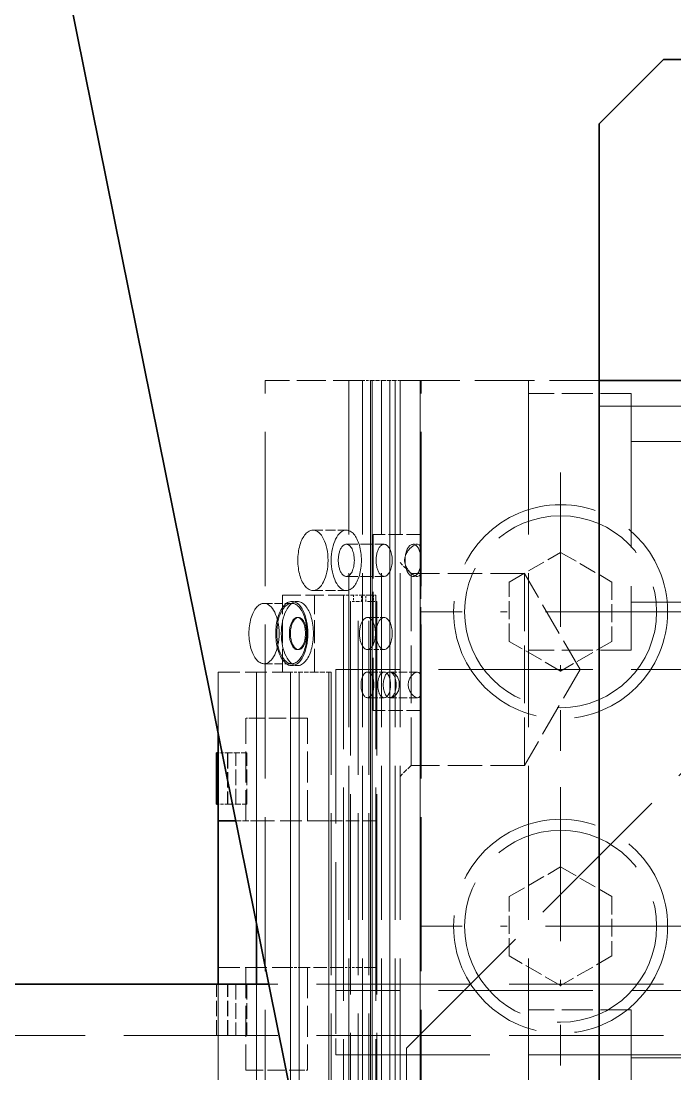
# Model space of a CAD drawing. Extents: x 0 to 18500, y -51 to 3802.
# Drawn here: x 2419.6 to 2470.5, y 1303.3 to 1385.3 of the extents above; entities that cross this region are included whole.
import ezdxf

# ---------------------------------------------------------------- set-up
doc = ezdxf.new("R2010")
doc.units = 0
doc.header["$MEASUREMENT"] = 0
for name, pattern in [('CENTER-HOKUTO', [23, 20, -1, 1, -1]), ('DASHDOT', [18.5, 12, -3, 0.5, -3]), ('DASHED', [15, 12, -3]), ('HIDDEN-HOKUTO', [3.8, 2.5, -1.3])]:
    doc.linetypes.add(name, pattern=pattern)
doc.layers.get('0').update_dxf_attribs({"linetype": 'CONTINUOUS'})
doc.layers.add('AM_7', color=2, linetype='CENTER-HOKUTO')
doc.layers.add('AM_HID', color=1, linetype='HIDDEN-HOKUTO')

msp = doc.modelspace()

# ---------------------------------------------------------------- linework, layer by layer
at = {"color": 7, "lineweight": 35}
for p, q in [((2409.62415, 1455.3062), (2449.62464, 1257.30626)), ((2464.62439, 1357.30638), (2644.62439, 1357.30687)), ((2464.62439, 1354.30638), (2464.62464, 1260.30638)), ((2438.91761, 1310.30626), (2389.62464, 1310.30614))]:
    msp.add_line(p, q, dxfattribs=at)
at = {"color": 7, "lineweight": 35, "ltscale": 0.176773}
msp.add_line((2464.62464, 1377.30632), (2469.62439, 1382.30638), dxfattribs=at)
at = {"color": 7, "lineweight": 35, "ltscale": 0.4375}
msp.add_line((2469.62439, 1382.30638), (2487.12439, 1382.30638), dxfattribs=at)
at = {"color": 7, "lineweight": 35, "ltscale": 0.424998}
msp.add_line((2464.62464, 1377.30632), (2464.62464, 1360.30638), dxfattribs=at)
at = {"color": 7, "lineweight": 35, "ltscale": 0.075}
for p, q in [((2464.62464, 1357.30638), (2464.62464, 1360.30638)), ((2464.62439, 1354.30638), (2464.62439, 1357.30638))]:
    msp.add_line(p, q, dxfattribs=at)
at = {"color": 7, "lineweight": 35, "ltscale": 0.172552}
msp.add_line((2434.9574, 1329.90843), (2434.9574, 1323.00633), dxfattribs=at)
at = {"color": 7, "lineweight": 35, "ltscale": 0.1}
msp.add_line((2434.84143, 1328.30626), (2434.84143, 1324.30626), dxfattribs=at)
at = {"color": 7, "lineweight": 35, "ltscale": 0.002899}
for p, q in [((2434.9574, 1328.30626), (2434.84143, 1328.30626)), ((2434.9574, 1324.30626), (2434.84143, 1324.30626))]:
    msp.add_line(p, q, dxfattribs=at)
at = {"color": 7, "lineweight": 35, "ltscale": 0.034863}
msp.add_line((2436.35169, 1323.00621), (2434.95716, 1323.00621), dxfattribs=at)
at = {"color": 7, "lineweight": 35, "ltscale": 0.317496}
msp.add_line((2434.95716, 1310.30638), (2434.95716, 1323.00621), dxfattribs=at)
at = {"color": 7, "lineweight": 35, "ltscale": 0.11882}
msp.add_line((2437.95716, 1310.30638), (2437.95716, 1315.05919), dxfattribs=at)
at = {"layer": 'AM_7', "color": 2, "linetype": 'DASHDOT', "lineweight": 13}
for p, q in [((2461.62513, 1350.13658), (2461.62513, 1328.47594)), ((2472.45569, 1339.30626), (2450.79505, 1339.30626)), ((2461.62537, 1325.63658), (2461.62537, 1303.97594)), ((2472.45569, 1314.80626), (2450.79505, 1314.80626))]:
    msp.add_line(p, q, dxfattribs=at)
at = {"layer": 'AM_HID', "color": 1, "linetype": 'DASHED', "lineweight": 13, "ltscale": 0.189172}
msp.add_line((2446.19153, 1357.30626), (2438.62464, 1357.30626), dxfattribs=at)
at = {"layer": 'AM_HID', "color": 1, "linetype": 'DASHED', "lineweight": 13}
for p, q in [((2438.62513, 1266.30626), (2438.62464, 1357.30626)), ((2438.62537, 1266.30614), (2438.62513, 1357.30614)), ((2445.14221, 1357.30626), (2445.1427, 1266.30626)), ((2445.14246, 1357.30626), (2445.1427, 1266.30626)), ((2445.1427, 1357.30626), (2445.1427, 1266.30626)), ((2445.1427, 1357.30626), (2445.14295, 1266.30626)), ((2446.19251, 1357.30626), (2446.193, 1266.30626)), ((2446.19251, 1357.30626), (2446.19251, 1266.30626)), ((2446.19251, 1357.30626), (2446.19251, 1266.30626)), ((2446.19275, 1357.30626), (2446.193, 1266.30626)), ((2446.8263, 1266.30626), (2446.82605, 1357.30626)), ((2446.82679, 1266.30626), (2446.8263, 1357.30626)), ((2446.8263, 1357.30626), (2446.8263, 1266.30626)), ((2446.82654, 1357.30626), (2446.82679, 1266.30626)), ((2446.94544, 1357.30626), (2446.94568, 1266.30626)), ((2446.94568, 1266.30626), (2446.94544, 1357.30626)), ((2446.94568, 1357.30626), (2446.94593, 1266.30626)), ((2446.94593, 1266.30626), (2446.94593, 1357.30626)), ((2447.69251, 1357.30626), (2447.693, 1266.30626)), ((2447.69251, 1357.30626), (2447.69251, 1266.30626)), ((2447.69251, 1357.30626), (2447.69251, 1266.30626)), ((2447.69275, 1357.30626), (2447.693, 1266.30626)), ((2448.32825, 1357.30626), (2448.32849, 1266.30626)), ((2448.32874, 1266.30626), (2448.32825, 1357.30626)), ((2448.32874, 1357.30626), (2448.32874, 1266.30626)), ((2448.32874, 1266.30626), (2448.32874, 1357.30626)), ((2448.74231, 1357.30626), (2448.74256, 1266.30626)), ((2448.74231, 1357.30626), (2448.7428, 1266.30626)), ((2448.7428, 1357.30626), (2448.7428, 1266.30626)), ((2448.7428, 1357.30626), (2448.7428, 1266.30626)), ((2449.12464, 1357.30626), (2449.12488, 1266.30626)), ((2450.69471, 1266.30626), (2450.69446, 1357.30626)), ((2450.69446, 1357.30626), (2450.69495, 1266.30626)), ((2450.69495, 1266.30626), (2450.69495, 1357.30626)), ((2450.69495, 1357.30626), (2450.69495, 1266.30626)), ((2450.7804, 1266.30626), (2450.77991, 1357.30626)), ((2450.77991, 1266.30626), (2450.77991, 1357.30626)), ((2450.77991, 1266.30626), (2450.77991, 1357.30626)), ((2450.7804, 1266.30626), (2450.78015, 1357.30626)), ((2459.12464, 1357.30626), (2459.12488, 1266.30626)), ((2467.12464, 1356.30626), (2467.12464, 1336.30626)), ((2449.62464, 1305.30626), (2499.62464, 1355.30638)), ((2464.62439, 1355.30638), (2644.62439, 1355.30687)), ((2522.12464, 1352.55651), (2467.12464, 1352.55626)), ((2522.12488, 1352.55638), (2467.12488, 1352.55626)), ((2522.12513, 1352.55638), (2467.12513, 1352.55626)), ((2522.12513, 1352.55638), (2467.12513, 1352.55626)), ((2444.73352, 1340.60619), (2444.73352, 1311.60619)), ((2444.73401, 1340.60619), (2444.73401, 1311.60619)), ((2445.25843, 1340.10619), (2445.25867, 1311.60619)), ((2445.25891, 1340.10619), (2445.25891, 1311.60619)), ((2445.86487, 1311.60619), (2445.86487, 1340.10619)), ((2445.86536, 1311.60619), (2445.86512, 1340.10619)), ((2446.70862, 1311.60619), (2446.70862, 1340.10619)), ((2446.70911, 1311.60619), (2446.70887, 1340.10619)), ((2447.23352, 1340.60631), (2447.23352, 1311.60631)), ((2447.23401, 1340.60619), (2447.23401, 1311.60619)), ((2447.31482, 1340.10631), (2447.31482, 1311.60631)), ((2447.31507, 1340.10619), (2447.31507, 1311.60619)), ((2522.12464, 1340.05651), (2467.12464, 1340.05626)), ((2522.12488, 1340.05638), (2467.12488, 1340.05626)), ((2522.12513, 1340.05638), (2467.12513, 1340.05626)), ((2522.12513, 1340.05638), (2467.12513, 1340.05626)), ((2434.95764, 1334.60619), (2434.95764, 1311.60619)), ((2437.95716, 1334.60619), (2437.9574, 1311.60619)), ((2437.95764, 1334.60619), (2437.95764, 1311.60619)), ((2440.58655, 1334.60619), (2440.58655, 1311.60619)), ((2440.58679, 1334.60619), (2440.58704, 1311.60619)), ((2441.26966, 1334.60619), (2441.2699, 1311.60619)), ((2441.26966, 1334.60619), (2441.26966, 1311.60619)), ((2443.58655, 1334.60619), (2443.58655, 1311.60619)), ((2443.58679, 1334.60619), (2443.58704, 1311.60619)), ((2443.7699, 1311.60619), (2443.76966, 1334.60619)), ((2443.76966, 1311.60619), (2443.76966, 1334.60619)), ((2494.12464, 1334.80638), (2444.12488, 1334.80626)), ((2444.12488, 1334.80626), (2444.12488, 1304.80626)), ((2444.12513, 1334.80626), (2444.12513, 1304.80626)), ((2434.95764, 1300.00621), (2434.95764, 1323.00621)), ((2437.95764, 1300.00621), (2437.95764, 1323.00621)), ((2440.58655, 1300.00621), (2440.58655, 1323.00621)), ((2440.58679, 1300.00621), (2440.58679, 1323.00621)), ((2441.26966, 1300.00621), (2441.26941, 1323.00621)), ((2441.26966, 1300.00621), (2441.26966, 1323.00621)), ((2443.58679, 1300.00621), (2443.58655, 1323.00621)), ((2443.58655, 1300.00621), (2443.58655, 1323.00621)), ((2443.76941, 1323.00621), (2443.76966, 1300.00621)), ((2443.76966, 1323.00621), (2443.76966, 1300.00621)), ((2444.73352, 1294.00621), (2444.73352, 1323.00621)), ((2444.73401, 1294.00621), (2444.73401, 1323.00621)), ((2445.25867, 1294.50621), (2445.25843, 1323.00621)), ((2445.25891, 1294.50621), (2445.25891, 1323.00621)), ((2445.86487, 1323.00621), (2445.86487, 1294.50621)), ((2445.86512, 1323.00621), (2445.86512, 1294.50621)), ((2446.70862, 1323.00621), (2446.70862, 1294.50621)), ((2446.70887, 1323.00621), (2446.70887, 1294.50621)), ((2447.23352, 1294.00621), (2447.23352, 1323.00621)), ((2447.23401, 1294.00621), (2447.23401, 1323.00621)), ((2447.31482, 1294.50621), (2447.31458, 1323.00621)), ((2447.31507, 1294.50621), (2447.31507, 1323.00621)), ((2649.62464, 1310.30675), (2438.91761, 1310.30626)), ((2494.12488, 1309.80638), (2444.12488, 1309.80626)), ((2467.12488, 1308.30626), (2467.12488, 1288.30626)), ((2649.62464, 1306.30675), (2389.62464, 1306.30614)), ((2444.12488, 1304.80626), (2494.12488, 1304.80638)), ((2444.12488, 1304.80626), (2494.12488, 1304.80638)), ((2449.62464, 1305.30626), (2449.62488, 1242.30626)), ((2522.12488, 1304.55651), (2467.12488, 1304.55626)), ((2522.12513, 1304.55638), (2467.12513, 1304.55626)), ((2522.12513, 1304.55638), (2467.12513, 1304.55626)), ((2522.12513, 1304.55638), (2467.12513, 1304.55626))]:
    msp.add_line(p, q, dxfattribs=at)
at = {"layer": 'AM_HID', "color": 1, "linetype": 'DASHED', "lineweight": 13, "ltscale": 0.026257}
msp.add_line((2445.14221, 1357.30626), (2446.19251, 1357.30626), dxfattribs=at)
at = {"layer": 'AM_HID', "color": 1, "linetype": 'DASHED', "lineweight": 13, "ltscale": 0.015839}
msp.add_line((2446.19251, 1357.30626), (2446.82605, 1357.30626), dxfattribs=at)
at = {"layer": 'AM_HID', "color": 1, "linetype": 'DASHED', "lineweight": 13, "ltscale": 0.025031}
msp.add_line((2446.82605, 1357.30626), (2447.82727, 1357.30626), dxfattribs=at)
at = {"layer": 'AM_HID', "color": 1, "linetype": 'DASHED', "lineweight": 13, "ltscale": 0.026245}
msp.add_line((2447.69251, 1357.30626), (2448.74231, 1357.30626), dxfattribs=at)
at = {"layer": 'AM_HID', "color": 1, "linetype": 'DASHED', "lineweight": 13, "ltscale": 0.009558}
msp.add_line((2448.74231, 1357.30626), (2449.12464, 1357.30626), dxfattribs=at)
at = {"layer": 'AM_HID', "color": 1, "linetype": 'DASHED', "lineweight": 13, "ltscale": 0.387488}
msp.add_line((2449.12464, 1357.30626), (2464.62415, 1357.30626), dxfattribs=at)
at = {"layer": 'AM_HID', "color": 1, "linetype": 'DASHED', "lineweight": 13, "ltscale": 0.2}
for p, q in [((2467.12464, 1356.30626), (2459.12464, 1356.30626)), ((2467.12488, 1356.30626), (2459.12488, 1356.30626)), ((2467.12513, 1356.30626), (2459.12513, 1356.30626)), ((2467.12513, 1356.30626), (2459.12513, 1356.30626)), ((2467.12464, 1336.30626), (2459.12464, 1336.30626)), ((2467.12488, 1336.30626), (2459.12488, 1336.30626)), ((2467.12513, 1336.30626), (2459.12513, 1336.30626)), ((2467.12513, 1336.30626), (2459.12513, 1336.30626)), ((2437.13147, 1323.00621), (2437.13147, 1331.00621)), ((2437.13196, 1323.00621), (2437.13196, 1331.00621)), ((2441.93201, 1323.00621), (2441.93177, 1331.00621)), ((2441.93177, 1323.00621), (2441.93177, 1331.00621)), ((2437.13196, 1311.60619), (2437.13196, 1303.60619)), ((2437.13196, 1311.60619), (2437.13196, 1303.60619)), ((2441.93177, 1311.60619), (2441.93177, 1303.60619)), ((2441.93225, 1311.60619), (2441.93225, 1303.60619)), ((2467.12488, 1308.30626), (2459.12488, 1308.30626)), ((2467.12513, 1308.30626), (2459.12513, 1308.30626)), ((2467.12513, 1308.30626), (2459.12513, 1308.30626)), ((2467.12513, 1308.30626), (2459.12513, 1308.30626))]:
    msp.add_line(p, q, dxfattribs=at)
at = {"layer": 'AM_HID', "color": 1, "linetype": 'DASHED', "lineweight": 13, "ltscale": 0.064954}
for p, q in [((2442.34632, 1345.65624), (2444.94446, 1345.65624)), ((2442.34656, 1345.65624), (2444.94471, 1345.65624)), ((2442.34632, 1340.95629), (2444.94446, 1340.95629)), ((2442.34656, 1340.95616), (2444.94471, 1340.95616))]:
    msp.add_line(p, q, dxfattribs=at)
at = {"layer": 'AM_HID', "color": 1, "linetype": 'DASHED', "lineweight": 13, "ltscale": 0.093304}
for p, q in [((2450.75501, 1345.30626), (2447.02283, 1345.30626)), ((2450.75501, 1331.60631), (2447.02283, 1331.60631))]:
    msp.add_line(p, q, dxfattribs=at)
at = {"layer": 'AM_HID', "color": 1, "linetype": 'DASHED', "lineweight": 13, "ltscale": 0.342499}
for p, q in [((2447.02283, 1331.60631), (2447.02283, 1345.30626)), ((2448.75501, 1331.60631), (2448.75501, 1345.30626))]:
    msp.add_line(p, q, dxfattribs=at)
at = {"layer": 'AM_HID', "color": 1, "linetype": 'DASHED', "lineweight": 13, "ltscale": 0.342502}
for p, q in [((2447.02307, 1331.60619), (2447.02307, 1345.30626)), ((2448.75525, 1331.60619), (2448.75501, 1345.30626))]:
    msp.add_line(p, q, dxfattribs=at)
at = {"layer": 'AM_HID', "color": 1, "linetype": 'DASHED', "lineweight": 13, "ltscale": 0.031256}
msp.add_line((2450.75501, 1344.05602), (2450.75501, 1345.30626), dxfattribs=at)
msp.add_line((2450.75501, 1344.05602), (2450.75501, 1345.30626), dxfattribs=at)
at = {"layer": 'AM_HID', "color": 1, "linetype": 'DASHED', "lineweight": 13, "ltscale": 0.073608}
for p, q in [((2444.94446, 1344.55626), (2447.8888, 1344.55626)), ((2444.94446, 1342.05626), (2447.8888, 1342.05626))]:
    msp.add_line(p, q, dxfattribs=at)
at = {"layer": 'AM_HID', "color": 1, "linetype": 'DASHED', "lineweight": 13, "ltscale": 0.073615}
for p, q in [((2444.94471, 1344.55626), (2447.88929, 1344.55626)), ((2444.94471, 1342.05626), (2447.88929, 1342.05626))]:
    msp.add_line(p, q, dxfattribs=at)
at = {"layer": 'AM_HID', "color": 1, "linetype": 'DASHED', "lineweight": 13, "ltscale": 0.008661}
for p, q in [((2450.14051, 1344.55626), (2450.48694, 1344.55626)), ((2450.14075, 1344.55626), (2450.48719, 1344.55626)), ((2450.14051, 1342.05626), (2450.48694, 1342.05626)), ((2450.14075, 1342.05626), (2450.48719, 1342.05626))]:
    msp.add_line(p, q, dxfattribs=at)
at = {"layer": 'AM_HID', "color": 1, "linetype": 'DASHED', "lineweight": 13, "ltscale": 0.115469}
for p, q in [((2457.62513, 1341.61571), (2461.62513, 1343.92504)), ((2461.62513, 1343.92504), (2465.62513, 1341.61571)), ((2465.62513, 1341.61571), (2465.62513, 1336.99694)), ((2461.62513, 1334.68749), (2457.62513, 1336.99681)), ((2457.62513, 1317.11571), (2461.62513, 1319.42504)), ((2461.62513, 1319.42504), (2465.62513, 1317.11571)), ((2465.62513, 1317.11571), (2465.62513, 1312.49694)), ((2461.62513, 1310.18749), (2457.62513, 1312.49681))]:
    msp.add_line(p, q, dxfattribs=at)
at = {"layer": 'AM_HID', "color": 1, "linetype": 'DASHED', "lineweight": 13, "ltscale": 0.030267}
for p, q in [((2449.98108, 1342.28124), (2449.12488, 1343.13719)), ((2449.98133, 1327.33116), (2449.12513, 1326.47521))]:
    msp.add_line(p, q, dxfattribs=at)
at = {"layer": 'AM_HID', "color": 1, "linetype": 'DASHED', "lineweight": 13, "ltscale": 0.030263}
msp.add_line((2449.98108, 1342.28124), (2449.12513, 1343.13719), dxfattribs=at)
at = {"layer": 'AM_HID', "color": 1, "linetype": 'DASHED', "lineweight": 13, "ltscale": 0.223755}
for p, q in [((2450.75501, 1333.60631), (2450.75501, 1342.55651)), ((2450.75525, 1333.60619), (2450.75501, 1342.55638))]:
    msp.add_line(p, q, dxfattribs=at)
at = {"layer": 'AM_HID', "color": 1, "linetype": 'DASHED', "lineweight": 13, "ltscale": 0.373752}
msp.add_line((2449.98108, 1342.28124), (2449.98133, 1327.33116), dxfattribs=at)
msp.add_line((2449.98108, 1342.28124), (2449.98133, 1327.33116), dxfattribs=at)
at = {"layer": 'AM_HID', "color": 1, "linetype": 'DASHED', "lineweight": 13, "ltscale": 0.221106}
msp.add_line((2458.82532, 1342.28124), (2449.98108, 1342.28124), dxfattribs=at)
at = {"layer": 'AM_HID', "color": 1, "linetype": 'DASHED', "lineweight": 13, "ltscale": 0.373749}
for p, q in [((2449.98108, 1342.28124), (2449.98108, 1327.33129)), ((2449.98108, 1342.28124), (2449.98108, 1327.33129)), ((2458.82483, 1342.28124), (2458.82483, 1327.33129)), ((2458.82483, 1342.28124), (2458.82483, 1327.33129)), ((2458.82532, 1342.28124), (2458.82532, 1327.33129)), ((2458.82532, 1342.28124), (2458.82532, 1327.33129))]:
    msp.add_line(p, q, dxfattribs=at)
at = {"layer": 'AM_HID', "color": 1, "linetype": 'DASHED', "lineweight": 13, "ltscale": 0.221094}
for p, q in [((2458.82483, 1342.28124), (2449.98108, 1342.28124)), ((2458.82483, 1327.33129), (2449.98108, 1327.33129))]:
    msp.add_line(p, q, dxfattribs=at)
at = {"layer": 'AM_HID', "color": 1, "linetype": 'DASHED', "lineweight": 13, "ltscale": 0.115472}
for p, q in [((2457.62513, 1336.99681), (2457.62513, 1341.61571)), ((2457.62513, 1312.49681), (2457.62513, 1317.11571))]:
    msp.add_line(p, q, dxfattribs=at)
at = {"layer": 'AM_HID', "color": 1, "linetype": 'DASHED', "lineweight": 13, "ltscale": 0.215787}
for q in [(2458.82483, 1342.28124), (2458.82483, 1327.33129)]:
    msp.add_line((2463.14075, 1334.80626), q, dxfattribs=at)
at = {"layer": 'AM_HID', "color": 1, "linetype": 'DASHED', "lineweight": 13, "ltscale": 0.215784}
for q in [(2458.82532, 1342.28124), (2458.82532, 1327.33129)]:
    msp.add_line((2463.14099, 1334.80626), q, dxfattribs=at)
at = {"layer": 'AM_HID', "color": 1, "linetype": 'DASHED', "lineweight": 13, "ltscale": 0.054126}
for p, q in [((2438.53577, 1339.95629), (2440.70081, 1339.95629)), ((2438.53626, 1339.95616), (2440.7013, 1339.95616)), ((2438.53577, 1335.25621), (2440.70081, 1335.25621)), ((2438.53626, 1335.25621), (2440.7013, 1335.25621)), ((2450.48694, 1334.60631), (2448.3219, 1334.60631)), ((2450.48719, 1334.60619), (2448.32215, 1334.60619)), ((2450.48694, 1332.60631), (2448.3219, 1332.60631))]:
    msp.add_line(p, q, dxfattribs=at)
at = {"layer": 'AM_HID', "color": 1, "linetype": 'DASHED', "lineweight": 13, "ltscale": 0.11908}
msp.add_line((2439.97034, 1340.60619), (2444.73352, 1340.60619), dxfattribs=at)
at = {"layer": 'AM_HID', "color": 1, "linetype": 'DASHED', "lineweight": 13, "ltscale": 0.15}
for p, q in [((2439.97034, 1334.60619), (2439.97034, 1340.60619)), ((2439.97083, 1334.60619), (2439.97083, 1340.60619)), ((2442.47034, 1334.60619), (2442.47034, 1340.60619)), ((2442.47083, 1334.60619), (2442.47083, 1340.60619))]:
    msp.add_line(p, q, dxfattribs=at)
at = {"layer": 'AM_HID', "color": 1, "linetype": 'DASHED', "lineweight": 13, "ltscale": 0.010828}
for p, q in [((2440.70081, 1340.10619), (2441.13391, 1340.10619)), ((2440.70081, 1335.10619), (2441.13391, 1335.10619))]:
    msp.add_line(p, q, dxfattribs=at)
at = {"layer": 'AM_HID', "color": 1, "linetype": 'DASHED', "lineweight": 13, "ltscale": 0.010822}
for p, q in [((2440.7013, 1340.10619), (2441.13416, 1340.10619)), ((2440.7013, 1335.10619), (2441.13416, 1335.10619))]:
    msp.add_line(p, q, dxfattribs=at)
at = {"layer": 'AM_HID', "color": 1, "linetype": 'DASHED', "lineweight": 13, "ltscale": 0.019373}
msp.add_line((2445.50843, 1340.60619), (2444.73352, 1340.60619), dxfattribs=at)
at = {"layer": 'AM_HID', "color": 1, "linetype": 'DASHED', "lineweight": 13, "ltscale": 0.015161}
for p, q in [((2445.86487, 1340.10619), (2445.25843, 1340.10619)), ((2446.11487, 1340.60619), (2445.50843, 1340.60619))]:
    msp.add_line(p, q, dxfattribs=at)
at = {"layer": 'AM_HID', "color": 1, "linetype": 'DASHED', "lineweight": 13, "ltscale": 0.0125}
for p, q in [((2445.50843, 1340.60619), (2445.50843, 1340.10619)), ((2445.50891, 1340.60619), (2445.50891, 1340.10619)), ((2446.11487, 1340.10619), (2446.11487, 1340.60619)), ((2446.11512, 1340.10619), (2446.11512, 1340.60619)), ((2446.45862, 1340.10619), (2446.45862, 1340.60619)), ((2446.45887, 1340.10619), (2446.45887, 1340.60619)), ((2447.06482, 1340.60631), (2447.06482, 1340.10631)), ((2447.06507, 1340.60619), (2447.06507, 1340.10619))]:
    msp.add_line(p, q, dxfattribs=at)
at = {"layer": 'AM_HID', "color": 1, "linetype": 'DASHED', "lineweight": 13, "ltscale": 0.00625}
for p, q in [((2445.86487, 1340.10619), (2446.11487, 1340.10619)), ((2447.06482, 1340.10631), (2447.31482, 1340.10631))]:
    msp.add_line(p, q, dxfattribs=at)
at = {"layer": 'AM_HID', "color": 1, "linetype": 'DASHED', "lineweight": 13, "ltscale": 0.023749}
msp.add_line((2446.11487, 1340.60619), (2447.06482, 1340.60631), dxfattribs=at)
at = {"layer": 'AM_HID', "color": 1, "linetype": 'DASHED', "lineweight": 13, "ltscale": 0.015155}
for p, q in [((2447.06482, 1340.10631), (2446.45862, 1340.10619)), ((2445.86487, 1311.60619), (2445.25867, 1311.60619))]:
    msp.add_line(p, q, dxfattribs=at)
at = {"layer": 'AM_HID', "color": 1, "linetype": 'DASHED', "lineweight": 13, "ltscale": 0.004218}
msp.add_line((2447.23352, 1340.60631), (2447.06482, 1340.60631), dxfattribs=at)
at = {"layer": 'AM_HID', "color": 1, "linetype": 'DASHED', "lineweight": 13, "ltscale": 0.002161}
for p, q in [((2441.13391, 1338.85619), (2441.22034, 1338.85619)), ((2441.13391, 1336.35619), (2441.22034, 1336.35619))]:
    msp.add_line(p, q, dxfattribs=at)
at = {"layer": 'AM_HID', "color": 1, "linetype": 'DASHED', "lineweight": 13, "ltscale": 0.002167}
for p, q in [((2441.13416, 1338.85619), (2441.22083, 1338.85619)), ((2441.13416, 1336.35619), (2441.22083, 1336.35619))]:
    msp.add_line(p, q, dxfattribs=at)
at = {"layer": 'AM_HID', "color": 1, "linetype": 'DASHED', "lineweight": 13, "ltscale": 0.032471}
for p, q in [((2446.58997, 1338.85619), (2447.8888, 1338.85631)), ((2446.58997, 1336.35619), (2447.8888, 1336.35631)), ((2447.8888, 1334.60631), (2446.58997, 1334.60619)), ((2447.8888, 1332.60631), (2446.58997, 1332.60619))]:
    msp.add_line(p, q, dxfattribs=at)
at = {"layer": 'AM_HID', "color": 1, "linetype": 'DASHED', "lineweight": 13, "ltscale": 0.032483}
for p, q in [((2446.58997, 1338.85619), (2447.88929, 1338.85619)), ((2446.58997, 1336.35619), (2447.88929, 1336.35619)), ((2443.76966, 1334.60619), (2442.47034, 1334.60619)), ((2447.88929, 1334.60619), (2446.58997, 1334.60619)), ((2447.88929, 1332.60619), (2446.58997, 1332.60619))]:
    msp.add_line(p, q, dxfattribs=at)
at = {"layer": 'AM_HID', "color": 1, "linetype": 'DASHED', "lineweight": 13, "ltscale": 0.115471}
for p, q in [((2465.62513, 1336.99694), (2461.62513, 1334.68749)), ((2465.62513, 1312.49694), (2461.62513, 1310.18749))]:
    msp.add_line(p, q, dxfattribs=at)
at = {"layer": 'AM_HID', "color": 1, "linetype": 'DASHED', "lineweight": 13, "ltscale": 0.140735}
for p, q in [((2434.95716, 1334.60619), (2440.58655, 1334.60619)), ((2443.58655, 1323.00621), (2437.95716, 1323.00621))]:
    msp.add_line(p, q, dxfattribs=at)
at = {"layer": 'AM_HID', "color": 1, "linetype": 'DASHED', "lineweight": 13, "ltscale": 0.117444}
msp.add_line((2434.95716, 1334.60619), (2434.9574, 1329.90843), dxfattribs=at)
at = {"layer": 'AM_HID', "color": 1, "linetype": 'DASHED', "lineweight": 13, "ltscale": 0.015405}
msp.add_line((2440.58655, 1334.60619), (2439.97034, 1334.60619), dxfattribs=at)
at = {"layer": 'AM_HID', "color": 1, "linetype": 'DASHED', "lineweight": 13, "ltscale": 0.017078}
for p, q in [((2440.58655, 1334.60619), (2441.26966, 1334.60619)), ((2440.58655, 1311.60619), (2441.26966, 1311.60619))]:
    msp.add_line(p, q, dxfattribs=at)
at = {"layer": 'AM_HID', "color": 1, "linetype": 'DASHED', "lineweight": 13, "ltscale": 0.030017}
msp.add_line((2442.47034, 1334.60619), (2441.26966, 1334.60619), dxfattribs=at)
at = {"layer": 'AM_HID', "color": 1, "linetype": 'DASHED', "lineweight": 13, "ltscale": 0.05}
for p, q in [((2450.75501, 1331.60631), (2450.75501, 1333.60631)), ((2450.75525, 1331.60619), (2450.75525, 1333.60619))]:
    msp.add_line(p, q, dxfattribs=at)
at = {"layer": 'AM_HID', "color": 1, "linetype": 'DASHED', "lineweight": 13, "ltscale": 0.054132}
msp.add_line((2450.48743, 1332.60619), (2448.32215, 1332.60619), dxfattribs=at)
at = {"layer": 'AM_HID', "color": 1, "linetype": 'DASHED', "lineweight": 13, "ltscale": 0.008044}
msp.add_line((2437.45325, 1331.00621), (2437.13147, 1331.00621), dxfattribs=at)
at = {"layer": 'AM_HID', "color": 1, "linetype": 'DASHED', "lineweight": 13, "ltscale": 0.111963}
msp.add_line((2441.93177, 1331.00621), (2437.45325, 1331.00621), dxfattribs=at)
at = {"layer": 'AM_HID', "color": 1, "linetype": 'DASHED', "lineweight": 13, "ltscale": 0.1}
for p, q in [((2434.84168, 1328.30614), (2434.84168, 1324.30614)), ((2435.7074, 1328.30626), (2435.7074, 1324.30626)), ((2435.70764, 1328.30614), (2435.70764, 1324.30614)), ((2436.34143, 1324.30626), (2436.34143, 1328.30626)), ((2436.34168, 1324.30614), (2436.34168, 1328.30614)), ((2437.2074, 1324.30626), (2437.2074, 1328.30626)), ((2437.20764, 1324.30614), (2437.20764, 1328.30614)), ((2434.84143, 1306.30626), (2434.84143, 1310.30626)), ((2434.84143, 1306.30614), (2434.84143, 1310.30614)), ((2435.70716, 1306.30626), (2435.70716, 1310.30626)), ((2435.70764, 1306.30614), (2435.70764, 1310.30614)), ((2436.34143, 1310.30626), (2436.34143, 1306.30626)), ((2436.34143, 1310.30614), (2436.34143, 1306.30614)), ((2437.20716, 1310.30626), (2437.20716, 1306.30626)), ((2437.20764, 1310.30614), (2437.20764, 1306.30614))]:
    msp.add_line(p, q, dxfattribs=at)
at = {"layer": 'AM_HID', "color": 1, "linetype": 'DASHED', "lineweight": 13, "ltscale": 0.01875}
for p, q in [((2435.7074, 1328.30626), (2434.9574, 1328.30626)), ((2435.7074, 1324.30626), (2434.9574, 1324.30626))]:
    msp.add_line(p, q, dxfattribs=at)
at = {"layer": 'AM_HID', "color": 1, "linetype": 'DASHED', "lineweight": 13, "ltscale": 0.0375}
for p, q in [((2437.2074, 1328.30626), (2435.7074, 1328.30626)), ((2435.7074, 1324.30626), (2437.2074, 1324.30626))]:
    msp.add_line(p, q, dxfattribs=at)
at = {"layer": 'AM_HID', "color": 1, "linetype": 'DASHED', "lineweight": 13, "ltscale": 0.030265}
msp.add_line((2449.98108, 1327.33129), (2449.12513, 1326.47521), dxfattribs=at)
at = {"layer": 'AM_HID', "color": 1, "linetype": 'DASHED', "lineweight": 13, "ltscale": 0.2211}
msp.add_line((2458.82532, 1327.33129), (2449.98133, 1327.33116), dxfattribs=at)
at = {"layer": 'AM_HID', "color": 1, "linetype": 'DASHED', "lineweight": 13, "ltscale": 0.285004}
msp.add_line((2434.9574, 1323.00633), (2434.9574, 1311.60619), dxfattribs=at)
at = {"layer": 'AM_HID', "color": 1, "linetype": 'DASHED', "lineweight": 13, "ltscale": 0.040137}
msp.add_line((2437.95716, 1323.00621), (2436.35169, 1323.00621), dxfattribs=at)
at = {"layer": 'AM_HID', "color": 1, "linetype": 'DASHED', "lineweight": 13, "ltscale": 0.198676}
msp.add_line((2437.95716, 1315.05919), (2437.95716, 1323.00621), dxfattribs=at)
at = {"layer": 'AM_HID', "color": 1, "linetype": 'DASHED', "lineweight": 13, "ltscale": 0.004572}
msp.add_line((2443.76941, 1323.00621), (2443.58655, 1323.00621), dxfattribs=at)
at = {"layer": 'AM_HID', "color": 1, "linetype": 'DASHED', "lineweight": 13, "ltscale": 0.086603}
msp.add_line((2447.23352, 1323.00621), (2443.76941, 1323.00621), dxfattribs=at)
at = {"layer": 'AM_HID', "color": 1, "linetype": 'DASHED', "lineweight": 13, "ltscale": 0.002026}
msp.add_line((2447.31458, 1323.00621), (2447.23352, 1323.00621), dxfattribs=at)
at = {"layer": 'AM_HID', "color": 1, "linetype": 'DASHED', "lineweight": 13, "ltscale": 0.140729}
msp.add_line((2434.9574, 1311.60619), (2440.58655, 1311.60619), dxfattribs=at)
at = {"layer": 'AM_HID', "color": 1, "linetype": 'DASHED', "lineweight": 13, "ltscale": 0.086597}
msp.add_line((2444.73352, 1311.60619), (2441.26966, 1311.60619), dxfattribs=at)
at = {"layer": 'AM_HID', "color": 1, "linetype": 'DASHED', "lineweight": 13, "ltscale": 0.013129}
msp.add_line((2445.25867, 1311.60619), (2444.73352, 1311.60619), dxfattribs=at)
at = {"layer": 'AM_HID', "color": 1, "linetype": 'DASHED', "lineweight": 13, "ltscale": 0.036249}
msp.add_line((2447.31482, 1311.60631), (2445.86487, 1311.60619), dxfattribs=at)
at = {"layer": 'AM_HID', "color": 1, "linetype": 'DASHED', "lineweight": 13, "ltscale": 0.257504}
for p, q in [((2434.95716, 1300.00621), (2434.95716, 1310.30638)), ((2437.95716, 1300.00621), (2437.95716, 1310.30638))]:
    msp.add_line(p, q, dxfattribs=at)
at = {"layer": 'AM_HID', "color": 1, "linetype": 'DASHED', "lineweight": 13, "ltscale": 0.125}
for p, q in [((2444.12488, 1309.80626), (2444.12488, 1304.80626)), ((2444.12513, 1309.80626), (2444.12513, 1304.80626))]:
    msp.add_line(p, q, dxfattribs=at)
at = {"layer": 'AM_HID', "color": 1, "linetype": 'DASHED', "lineweight": 13, "ltscale": 0.111957}
msp.add_line((2437.13196, 1303.60619), (2441.61023, 1303.60619), dxfattribs=at)
at = {"layer": 'AM_HID', "color": 1, "linetype": 'DASHED', "lineweight": 13, "ltscale": 0.008038}
msp.add_line((2441.61023, 1303.60619), (2441.93177, 1303.60619), dxfattribs=at)
at = {"layer": 'AM_HID', "color": 1, "linetype": 'DASHED', "lineweight": 13}
for points in [[(2449.86658, 1344.19017), (2450.15296, 1344.43395), (2450.29993, 1344.51232), (2450.48694, 1344.55626)], [(2449.86682, 1344.19017), (2450.15345, 1344.43382), (2450.30017, 1344.51232), (2450.48719, 1344.55626)], [(2450.48694, 1344.55626), (2450.61658, 1344.52001), (2450.7013, 1344.416), (2450.75061, 1344.19017)], [(2450.48719, 1344.55626), (2450.61682, 1344.52001), (2450.70179, 1344.416), (2450.75086, 1344.19017)], [(2450.48719, 1342.05626), (2450.28455, 1342.1068), (2450.0636, 1342.24205), (2449.86682, 1342.42235)], [(2450.48694, 1342.05626), (2450.2843, 1342.10692), (2450.06311, 1342.24217), (2449.86682, 1342.42235)], [(2450.75061, 1342.42235), (2450.71863, 1342.24059), (2450.68665, 1342.16869), (2450.61536, 1342.09178), (2450.48694, 1342.05626)], [(2450.75086, 1342.42235), (2450.71888, 1342.24047), (2450.68714, 1342.16869), (2450.61585, 1342.09166), (2450.48719, 1342.05626)], [(2448.3219, 1334.60631), (2448.52698, 1334.57176), (2448.74939, 1334.44225), (2448.92493, 1334.22325), (2449.04969, 1333.86119), (2449.06409, 1333.45287), (2448.99768, 1333.15148), (2448.82508, 1332.84618), (2448.62757, 1332.68529), (2448.42493, 1332.61473), (2448.3219, 1332.60631)], [(2448.32215, 1334.60619), (2448.52722, 1334.57176), (2448.74964, 1334.44225), (2448.92493, 1334.22325), (2449.04993, 1333.86107), (2449.06433, 1333.45287), (2448.99793, 1333.15148), (2448.82532, 1332.84606), (2448.62805, 1332.68517), (2448.42493, 1332.61473), (2448.32215, 1332.60619)], [(2449.75501, 1333.60619), (2449.79334, 1333.88036), (2449.89759, 1334.13243), (2450.02185, 1334.31334)], [(2449.75501, 1333.60631), (2449.79309, 1333.88048), (2449.89734, 1334.13243), (2450.02161, 1334.31334)], [(2450.02161, 1334.31334), (2450.23206, 1334.50951), (2450.44788, 1334.60338), (2450.48694, 1334.60631)], [(2450.02185, 1334.31334), (2450.23255, 1334.50951), (2450.44837, 1334.60326), (2450.48719, 1334.60619)], [(2450.48694, 1334.60631), (2450.5929, 1334.57762), (2450.6698, 1334.49523), (2450.72864, 1334.31334)], [(2450.48719, 1334.60619), (2450.59339, 1334.57762), (2450.67005, 1334.49523), (2450.72888, 1334.31334)], [(2450.72864, 1334.31334), (2450.74817, 1334.12718), (2450.75501, 1333.60631)], [(2450.72888, 1334.31334), (2450.74817, 1334.12718), (2450.75525, 1333.60619)], [(2450.02161, 1332.89916), (2449.8783, 1333.11547), (2449.78382, 1333.36815), (2449.75501, 1333.60631)], [(2450.02185, 1332.89916), (2449.87854, 1333.11534), (2449.78382, 1333.36815), (2449.75501, 1333.60619)], [(2450.75501, 1333.60631), (2450.7511, 1333.15392), (2450.72864, 1332.89916)], [(2450.75525, 1333.60619), (2450.75159, 1333.1538), (2450.72888, 1332.89916)], [(2450.48694, 1332.60631), (2450.33069, 1332.64598), (2450.16516, 1332.75414), (2450.02161, 1332.89916)], [(2450.48743, 1332.60619), (2450.33118, 1332.64598), (2450.16516, 1332.75402), (2450.02185, 1332.89916)], [(2450.72864, 1332.89916), (2450.65589, 1332.6953), (2450.59192, 1332.63426), (2450.48694, 1332.60631)], [(2450.72888, 1332.89916), (2450.65613, 1332.6953), (2450.59241, 1332.63426), (2450.48743, 1332.60619)]]:
    msp.add_lwpolyline(points, dxfattribs=at)
for centre, radius in [((2461.62513, 1339.30626), 8.331), ((2461.62513, 1339.30626), 8.331), ((2461.62513, 1339.30626), 8.331), ((2461.62513, 1339.30626), 7.475), ((2461.62513, 1339.30626), 7.475), ((2461.62513, 1339.30626), 7.475), ((2461.62513, 1339.30626), 7.475), ((2461.62513, 1339.30626), 7.475), ((2461.62513, 1314.80626), 8.331), ((2461.62513, 1314.80626), 8.331), ((2461.62537, 1314.80626), 8.331), ((2461.62513, 1314.80626), 7.475), ((2461.62513, 1314.80626), 7.475), ((2461.62513, 1314.80626), 7.475), ((2461.62537, 1314.80626), 7.475), ((2461.62537, 1314.80626), 7.475)]:
    msp.add_circle(centre, radius, dxfattribs=at)
for centre, radius, start, end in [((2450.96619, 1343.14842), 1.51403, 136.5470518, 160.3955179), ((2450.96643, 1343.14842), 1.51403, 136.5470518, 160.3955179), ((2441.88733, 1344.18956), 8.86867, 356.552875, 359.1375371), ((2441.88782, 1344.18944), 8.86867, 356.552875, 359.1375371), ((2448.91126, 1344.06444), 1.84376, 359.7380094, 3.9087196), ((2448.91126, 1344.06444), 1.84376, 359.7380094, 3.9087196), ((2450.55725, 1343.30626), 1.07517, 161.0060549, 198.9952565), ((2450.55774, 1343.30626), 1.07517, 161.0060549, 198.9952565), ((2457.88074, 1343.30626), 7.14867, 177.1937671, 182.8063421), ((2457.88098, 1343.30626), 7.14867, 177.1937671, 182.8063421), ((2450.96497, 1343.46276), 1.51236, 199.5724075, 223.4472654), ((2450.96546, 1343.46263), 1.51236, 199.5724075, 223.4472654), ((2441.88733, 1342.42296), 8.86866, 0.8627525, 3.447415), ((2441.88782, 1342.42284), 8.86866, 0.8627525, 3.447415), ((2448.91126, 1342.54808), 1.84376, 356.0915681, 0.2622801), ((2448.91126, 1342.54796), 1.84376, 356.0915681, 0.2622801)]:
    msp.add_arc(centre, radius, start, end, dxfattribs=at)
for centre, major_axis, start_param, end_param in [((2442.34632, 1343.30626), (0, -2.35001), 3.14159246, 6.28318512), ((2442.34656, 1343.30614), (0, -2.35001), 3.14159246, 6.28318512), ((2442.34632, 1343.30626), (0, -2.35001), 6.28318512, 9.42477777), ((2442.34656, 1343.30614), (0, -2.35001), 6.28318512, 9.42477777), ((2444.94446, 1343.30626), (0, 2.35001), 6.28318512, 9.42477777), ((2444.94471, 1343.30626), (0, 2.35001), 6.28318512, 9.42477777), ((2444.94446, 1343.30626), (0, 2.35001), 3.14159246, 6.28318512), ((2444.94471, 1343.30626), (0, 2.35001), 3.14159246, 6.28318512), ((2444.94446, 1343.30626), (0, -1.25), 3.14159246, 6.28318512), ((2444.94471, 1343.30626), (0, -1.25), 3.14159246, 6.28318512), ((2444.94446, 1343.30626), (0, -1.25), 6.28318512, 9.42477777), ((2444.94471, 1343.30626), (0, -1.25), 6.28318512, 9.42477777), ((2447.8888, 1343.30626), (0, -1.25), 3.14159246, 6.28318512), ((2447.88929, 1343.30626), (0, -1.25), 3.14159246, 6.28318512), ((2447.8888, 1343.30626), (0, -1.25), 6.28318512, 9.42477777), ((2447.88929, 1343.30626), (0, -1.25), 6.28318512, 9.42477777), ((2450.14051, 1343.30626), (0, -1.25), 3.14159246, 4.42859467), ((2450.14075, 1343.30626), (0, -1.25), 3.14159246, 4.42859467), ((2450.14051, 1343.30626), (0, -1.25), 1.85459025, 3.14159246), ((2450.14075, 1343.30626), (0, -1.25), 1.85459025, 3.14159246), ((2450.14051, 1343.30626), (0, -1.25), 4.42859467, 4.99618291), ((2450.14075, 1343.30626), (0, -1.25), 4.42859467, 4.99618291), ((2450.14051, 1343.30626), (0, -1.25), 1.28700202, 1.85459025), ((2450.14075, 1343.30626), (0, -1.25), 1.28700202, 1.85459025), ((2450.14051, 1343.30626), (0, -1.25), 4.99618291, 6.28318512), ((2450.14075, 1343.30626), (0, -1.25), 4.99618291, 6.28318512), ((2450.14051, 1343.30626), (0, -1.25), 6.28318512, 7.57018733), ((2450.14075, 1343.30626), (0, -1.25), 6.28318512, 7.57018733), ((2438.53577, 1337.60619), (0, -2.35001), 3.14159246, 6.28318512), ((2438.53626, 1337.60619), (0, -2.35001), 3.14159246, 6.28318512), ((2438.53577, 1337.60619), (0, -2.35001), 6.28318512, 9.42477777), ((2438.53626, 1337.60619), (0, -2.35001), 6.28318512, 9.42477777), ((2440.70081, 1337.60619), (0, -2.5), 3.14159246, 6.28318512), ((2440.7013, 1337.60619), (0, -2.5), 3.14159246, 6.28318512), ((2440.70081, 1337.60619), (0, 2.35001), 6.28318512, 9.42477777), ((2440.7013, 1337.60619), (0, 2.35001), 6.28318512, 9.42477777), ((2441.13391, 1337.60619), (0, 2.5), 6.28318512, 9.42477777), ((2441.13416, 1337.60619), (0, 2.5), 6.28318512, 9.42477777), ((2440.70081, 1337.60619), (0, -2.5), 6.28318512, 9.42477777), ((2440.70081, 1337.60619), (0, 2.35001), 3.14159246, 6.28318512), ((2440.7013, 1337.60619), (0, -2.5), 6.28318512, 9.42477777), ((2440.7013, 1337.60619), (0, 2.35001), 3.14159246, 6.28318512), ((2441.13391, 1337.60619), (0, 2.5), 3.14159246, 6.28318512), ((2441.13416, 1337.60619), (0, 2.5), 3.14159246, 6.28318512), ((2441.13391, 1337.60619), (0, -1.25), 3.14159246, 6.28318512), ((2441.13416, 1337.60619), (0, -1.25), 3.14159246, 6.28318512), ((2441.22034, 1337.60619), (0, 1.25), 6.28318512, 9.42477777), ((2441.22083, 1337.60619), (0, 1.25), 6.28318512, 9.42477777), ((2441.13391, 1337.60619), (0, -1.25), 6.28318512, 9.42477777), ((2441.13416, 1337.60619), (0, -1.25), 6.28318512, 9.42477777), ((2441.22034, 1337.60619), (0, 1.25), 3.14159246, 6.28318512), ((2441.22083, 1337.60619), (0, 1.25), 3.14159246, 6.28318512), ((2446.58997, 1337.60619), (0, -1.25), 3.14159246, 6.28318512), ((2446.58997, 1337.60619), (0, -1.25), 3.14159246, 6.28318512), ((2446.58997, 1337.60619), (0, -1.25), 6.28318512, 9.42477777), ((2446.58997, 1337.60619), (0, -1.25), 6.28318512, 9.42477777), ((2447.8888, 1337.60631), (0, -1.25), 3.14159246, 6.28318512), ((2447.88929, 1337.60619), (0, -1.25), 3.14159246, 6.28318512), ((2447.8888, 1337.60631), (0, -1.25), 6.28318512, 9.42477777), ((2447.88929, 1337.60619), (0, -1.25), 6.28318512, 9.42477777), ((2446.58997, 1333.60619), (0, 1), 6.28318512, 9.42477777), ((2446.58997, 1333.60619), (0, 1), 6.28318512, 9.42477777), ((2446.58997, 1333.60619), (0, -1), 6.28318512, 9.42477777), ((2446.58997, 1333.60619), (0, -1), 6.28318512, 9.42477777), ((2447.8888, 1333.60631), (0, -1), 3.14159246, 6.28318512), ((2447.88929, 1333.60619), (0, -1), 3.14159246, 6.28318512), ((2448.3219, 1333.60631), (0, 1), 6.28318512, 9.42477777), ((2448.32215, 1333.60619), (0, 1), 6.28318512, 9.42477777), ((2447.8888, 1333.60631), (0, -1), 6.28318512, 9.42477777), ((2447.88929, 1333.60619), (0, -1), 6.28318512, 9.42477777), ((2448.3219, 1333.60631), (0, 1), 3.14159246, 6.28318512), ((2448.32215, 1333.60619), (0, 1), 3.14159246, 6.28318512)]:
    msp.add_ellipse(centre, major_axis=major_axis, ratio=0.50000106, start_param=start_param, end_param=end_param, dxfattribs=at)

doc.saveas('drawing.dxf')
